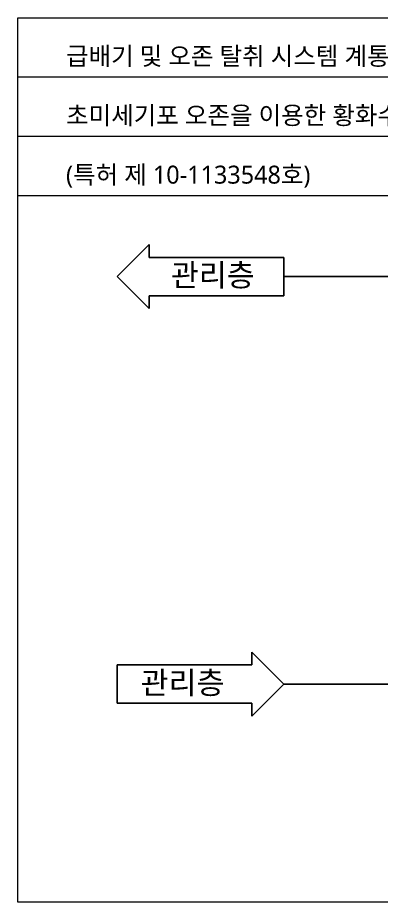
# Model space of a CAD drawing. Header units: millimetres. Extents: x 169673 to 334584, y 156879 to 224061.
# Drawn here: x 187475 to 189085, y 159899 to 163815 of the extents above; entities that cross this region are included whole.
import ezdxf

# ---------------------------------------------------------------- set-up
doc = ezdxf.new("R2010")
doc.units = ezdxf.units.MM
doc.header["$LTSCALE"] = 40
doc.header["$MEASUREMENT"] = 0
doc.layers.get('0').update_dxf_attribs({"linetype": 'CONTINUOUS'})
for name, color, linetype in [('A-XXXX-TXT2', 3, 'CONTINUOUS'), ('DUCT', 4, 'CONTINUOUS'), ('WL', 5, 'CONTINUOUS')]:
    doc.layers.add(name, color=color, linetype=linetype)
doc.styles.add('맑은 고딕', font='malgun.ttf')

msp = doc.modelspace()

# ---------------------------------------------------------------- linework, layer by layer
at = {"linetype": 'Continuous', "lineweight": 15}
for p, q in [((187475.5, 163553.1), (191927.9, 163553.1)), ((187475.5, 163290.6), (191927.9, 163290.6)), ((187475.5, 163028.2), (191927.9, 163028.2))]:
    msp.add_line(p, q, dxfattribs=at)
msp.add_lwpolyline([(187475.5, 163815.5), (191927.9, 163815.5), (191927.9, 159898.8), (187475.5, 159898.8)], close=True, dxfattribs=at)
at = {"layer": 'DUCT'}
for p, q in [((189616.5, 162669.3, 0), (188654, 162669.3, 0)), ((189277.3, 160865, 0), (188654, 160865, 0))]:
    msp.add_line(p, q, dxfattribs=at)
at = {"layer": 'WL', "color": 2}
for p, q in [((188056.9, 162810.9, 0), (187915.3, 162669.3, 0)), ((188056.9, 162810.9, 0), (188056.9, 162754.4, 0)), ((188654, 162754.4, 0), (188056.9, 162754.4, 0)), ((188654, 162754.4, 0), (188654, 162584.2, 0)), ((188056.9, 162527.7, 0), (187915.3, 162669.3, 0)), ((188654, 162584.2, 0), (188056.9, 162584.2, 0)), ((188056.9, 162584.2, 0), (188056.9, 162527.7, 0)), ((188512.4, 161006.6, 0), (188654, 160865, 0)), ((188512.4, 161006.6, 0), (188512.4, 160950.1, 0)), ((187915.3, 160950.1, 0), (187915.3, 160779.9, 0)), ((187915.3, 160950.1, 0), (188512.4, 160950.1, 0)), ((188512.4, 160723.4, 0), (188654, 160865, 0)), ((187915.3, 160779.9, 0), (188512.4, 160779.9, 0)), ((188512.4, 160779.9, 0), (188512.4, 160723.4, 0))]:
    msp.add_line(p, q, dxfattribs=at)

# ---------------------------------------------------------------- texts
at = {"layer": 'A-XXXX-TXT2', "style": '맑은 고딕'}
for s, height, p in [('급배기 및 오존 탈취 시스템 계통도', 79.522, (187689.5, 163605.7)), ('초미세기포 오존을 이용한 황화수소계 악취제거장치 및 방법', 79.522, (187689.5, 163343.3)), ('(특허 제 10-1133548호)', 79.522, (187689.5, 163080.8)), ('관리층', 98.59, (188153.5, 162626.3, 0)), ('관리층', 98.59, (188019.6, 160821.6, 0))]:
    msp.add_text(s, height=height, dxfattribs=at).set_placement(p)

doc.saveas('drawing.dxf')
